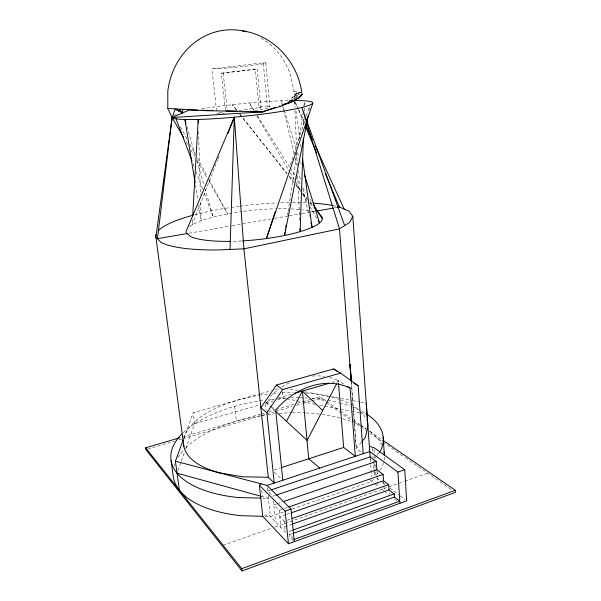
<?xml version="1.0" encoding="UTF-8"?>
<svg xmlns="http://www.w3.org/2000/svg" width="601" height="601" viewBox="0 0 601 601"><rect width="100%" height="100%" fill="white"/><g stroke="black" fill="none" stroke-linecap="round" stroke-linejoin="round"><path stroke-width="0.45" stroke-dasharray="3 2.25" d="M303.813 125.083L304.068 117.608M304.294 111.072L304.459 106.4M304.489 105.468L304.617 101.727M192.515 219.32L192.192 224.924L217.667 159.746M287.601 215.03L288.014 212.243M288.149 211.312L296.886 152.804M298.689 140.732L302.709 113.792M303.821 106.362L304.512 101.719M309.342 109.93L310.063 106.264M290.441 164.779L304.609 121.237M306.345 115.903L309.237 107.016M177.979 470.598L181.066 461.899M181.374 461.027L184.462 452.328M185.701 448.849L194.656 423.615L193.252 412.722L259.85 393.865M183.898 438.106L193.252 412.722M218.005 158.874L219.703 154.532M337.416 382.304L338.28 380.643L344.561 384.617M373.439 479.237L371.891 481.401L292.439 508.904M376.279 475.286L379.366 470.974M379.885 470.26L381.951 467.383A106.129 51.07 -6 0 0 383.791 461.786M374.881 458.18L376.489 456.024M377.03 455.303L378.638 453.146M361.426 442.171L356.295 448.579L363.192 453.702M287.887 102.846L297.029 91.893L294.505 100.502L293.987 91.405L290.771 75.711A70.512 63.706 -88.4 0 0 259.144 36.879M290.816 100.758L298.862 95.018M289.276 101.344L294.843 98.361M295.639 97.94L298.028 96.663M183.125 432.697A106.723 49.395 -6 0 1 194.656 423.615C215.969 410.783 240.175 403.196 264.786 400.131M299.403 94.267L291.981 97.94L300.245 92.524L294.971 94.357L299.651 92.314L297.6 93.44L300.132 92.389L301.056 93.448M289.427 101.501L291.876 100.292M289.276 101.246L294.242 98.94M292.154 533.748L289.509 534.695L294.054 539.45M291.823 530.458L289.179 531.404L289.735 536.888L294.28 541.659M284.724 526.769L291.793 524.267M222.851 545.325L271.412 528.219M274.942 526.979L403.857 481.574M404.743 481.258L427.702 473.175M286.001 514.659L279.788 516.815L284.16 521.315L290.358 519.136M286.887 514.351L289.547 513.427M265.304 516.387L270.375 516.544L283.612 511.962M276.43 503.961L273.771 504.87L279.112 510.302L283.522 508.777M284.401 508.476L287.924 507.259M264.357 515.763L268.324 514.396L285.28 532.208L284.16 521.315M277.324 503.661L282.65 501.843M275.506 495.337L272.854 496.223L267.633 491.017L267.235 487.298M267.633 491.017L270.285 490.138M274.221 469.922L280.412 467.924M147.658 449.082L174.568 441.164M179.053 439.849L181.75 439.053M182.644 438.79L260.684 415.832M261.578 415.569L275.033 411.61M275.934 411.339L292.078 406.592M296.563 405.269L301.942 403.692M302.844 403.429L310.92 401.047M311.814 400.784L319.89 398.41L325.276 402.152M182.464 437.002L260.601 414.081M261.495 413.819L264.185 413.03M268.662 411.715L274.935 409.874M275.829 409.612L293.754 404.353M297.337 403.301L301.815 401.986M302.716 401.723L309.883 399.62M310.777 399.357L319.74 396.728L325.892 400.98M267.017 401.333L274.094 399.274M278.518 397.99L291.801 394.136M332.007 382.469L338.28 380.643L338.506 383.43M194.656 423.615L259.624 404.864M265.927 403.046L273.132 400.972M277.632 399.673L283.033 398.11A106.723 49.395 -6 0 1 285.858 397.967M260.736 393.617L271.367 390.605M274.905 389.606L278.451 388.599M188.909 233.233L231.295 225.863M232.219 225.698L270.923 218.967M274.612 218.328L288.435 215.924M289.359 215.767L301.334 213.678M302.258 213.52L310.552 212.078M312.4 211.755L315.097 211.289M333.991 207.999L337.589 207.375M222.062 112.357L216.811 113.093A27.789 2.487 -5.8 0 0 224.744 113.273M225.36 110.028L221.393 73.232L255.245 69.138L258.963 107.188L267.347 106.016L263.238 62.835L211.935 68.897L216.608 111.253M239.183 110.426L260.932 107.376L257.22 69.145L255.245 69.138M221.393 73.232L257.22 69.145M268.437 399.725L273.913 399.124M277.564 398.718L283.033 398.11L285.775 398.636M262.472 498.146L268.414 498.297L262.479 496.666L261.675 489.349M258.963 107.188L260.932 107.376M293.987 91.405L300.132 92.389M290.148 389.102L297.397 390.447M304.647 391.784L351.75 400.499M352.652 400.664L359.901 402.001M360.803 402.174L366.234 403.181M286.685 398.816L295.82 400.582M296.729 400.754L314.992 404.278M319.559 405.157L350.608 411.152M351.517 411.332L358.82 412.737M359.736 412.917L366.129 414.149M313.985 212.085L304.023 210.019A68.394 14.86 -5.8 0 0 302.356 209.802M326.659 401.506L339.73 410.528M340.504 411.061L350.496 417.958M353.576 420.076L359.721 424.321M360.495 424.854L365.874 428.573M369.72 431.225L382.056 439.737M326.05 402.685L351.457 420.309M352.231 420.843L359.931 426.177M360.705 426.718L366.092 430.451M369.946 433.126L382.266 441.667M383.032 442.201L404.601 457.151M405.367 457.684L452.32 490.243M376.699 477.848L381.808 481.777M382.544 482.333L385.466 484.579M389.846 487.944L399.342 495.247M400.071 495.802L405.179 499.732M369.48 479.523L373.927 482.994M374.603 483.527L377.999 486.186L377.428 477.96M381.477 488.906L383.566 490.536M384.257 491.077L388.644 494.51M394.579 499.153L396.57 500.708M265.942 402.392L270.112 405.698M270.811 406.246L274.98 409.551M265.927 402.475L271.412 407.516M272.095 408.147L274.837 410.663M274.402 472.318L281.523 479.005M236.381 109.81L232.302 104.694L236.366 109.84M239.874 114.198L287.06 173.381M289.389 176.303L293.468 181.412M295.797 184.334L300.462 190.179M302.791 193.101L307.449 198.954M309.778 201.876L312.693 205.527M239.844 114.258L286.85 173.824M289.171 176.769L293.814 182.651M296.135 185.596L301.935 192.951M302.521 193.68L307.164 199.57M310.063 203.243L313.542 207.653M253.817 110.096L249.317 102.959L253.592 110.253M257.311 115.64L289.78 167.168M290.283 167.957L295.271 175.883M295.775 176.679L300.267 183.808M302.769 187.775L305.766 192.53M309.763 198.871L311.761 202.041M256.912 115.925L289.652 171.826M290.125 172.637L295.346 181.547M295.82 182.358L300.56 190.457M302.934 194.506L307.201 201.801M310.048 206.661L317.17 218.817M186.13 141.813L188 145.051M190.795 149.912L194.529 156.388M196.865 160.437L207.135 178.249M208.998 181.487L227.666 213.873L208.983 179.444M180.51 126.991L187.181 139.289M189.848 144.202L195.19 154.036M197.413 158.138L207.202 176.168M298.389 108.984L294.896 101.351L298.126 109.097M298.78 109.833L304.594 122.551M298.487 109.953L304.279 123.701M192.989 163.562L194.649 167.949M195.979 171.458L202.62 189.014M204.28 193.402L213.242 217.096L205.181 189.33M282.162 103.47L281.328 100.795L281.989 103.522M283.281 107.031L284.115 109.705M284.393 110.592L296.113 148.019M297.503 152.474L298.9 156.929M300.575 162.278L301.131 164.058M186.979 126.616L195.302 155.283M196.858 160.662L204.137 185.747M282.215 104.431L294.152 153.571M295.256 158.116L297.029 165.395M298.359 170.857L300.568 179.954M302.776 189.06L309.41 216.352M195.385 184.898L197.752 199.652M198.638 205.181L201.147 220.852L200.584 201.305M294.64 101.426L295.407 106.978M295.917 110.682L299.764 138.44M300.53 143.992L300.913 146.772M234.675 406.148L236.403 421.173M268.121 495.57L270.375 516.544M273.312 500.55L275.581 522.014M223.234 73.254L227.103 109.307M279.112 510.302L280.915 527.618M265.439 403.699L266.123 410.198M282.425 391.98L283.033 398.11M265.822 63.165L269.962 107.023M319.74 396.728L319.89 398.41M351.442 382.469L356.295 448.579L351.157 381.387M370.126 456.903L370.501 462.139L370.246 458.586M370.697 464.806L371.553 476.788M374.002 449.368L374.431 455.498M374.498 456.377L374.618 458.127M375.062 464.46L375.52 470.868M375.58 471.785L375.843 475.451M374.07 463.273L374.461 468.765M374.528 469.682L374.919 475.173M372.365 448.113L372.68 452.5M372.928 456.001L373.048 457.752M373.236 460.381L374.017 471.379M374.085 472.296L374.348 475.962M376.91 470.643L377.36 477.044M383.551 480.717L383.844 485.03M383.904 485.893L384.197 490.213M389.2 492.467L389.313 494.21M294.55 101.434L294.79 107.053M294.948 110.802L296.526 147.32M296.766 152.939L297.285 165.11M297.728 175.409L299.704 221.288M198.563 131.499L200.396 194.792M184.026 438.279A92.622 41.597 -6 0 1 258.558 395.405M259.474 395.255A92.622 41.597 -6 0 1 269.383 393.865M273.034 393.482A92.622 41.597 -6 0 1 278.488 393.024M282.124 392.799A92.622 41.597 -6 0 1 293.431 392.528M306.42 393.046A92.622 41.597 -6 0 1 338.829 399.259M340.444 399.83A92.622 41.597 -6 0 1 350.06 404.06M350.849 404.488A92.622 41.597 -6 0 1 359.233 410.295M359.931 410.934A92.622 41.597 -6 0 1 366.708 420.595M194.634 214.805A99.022 21.591 -5.8 0 1 230.243 207.57M231.152 207.428A99.022 21.591 -5.8 0 1 239.318 206.286M240.227 206.166A99.022 21.591 -5.8 0 1 277.031 202.95M280.637 202.8A99.022 21.591 -5.8 0 1 291.695 202.56M292.634 202.56A99.022 21.591 -5.8 0 1 309.177 202.913M310.154 202.965A99.022 21.591 -5.8 0 1 312.084 203.078M334.419 205.858A99.022 21.591 -5.8 0 1 336.162 206.241M241.632 240.948A68.394 14.86 -5.8 0 1 231.43 241.332M189.51 226.705A68.394 14.86 -5.8 0 1 241.76 211.567M243.555 211.327A68.394 14.86 -5.8 0 1 275.326 208.787M278.128 208.727A68.394 14.86 -5.8 0 1 288.488 208.802M291.147 208.9A68.394 14.86 -5.8 0 1 301.499 209.696M173.621 115.49A70.828 6.356 -5.8 0 1 177.595 113.972M201.62 108.871A70.828 6.356 -5.8 0 1 291.267 100.525M267.347 106.016A27.789 2.487 -5.8 0 1 253.922 110.704M263.238 62.835A28.149 1.149 -5.7 0 1 249.122 65.802A28.149 1.149 -5.7 0 1 211.935 68.897M384.4 457.166A106.129 51.07 -6 0 1 383.979 460.854M174.215 465.67A106.129 51.07 -6 0 1 174.801 463.897M177.836 457.677A106.129 51.07 -6 0 1 182.899 450.9M185.837 447.828A106.129 51.07 -6 0 1 274.507 413.834M279.074 413.42A106.129 51.07 -6 0 1 291.094 412.797M292.041 412.774A106.129 51.07 -6 0 1 305.135 412.932M306.059 412.97A106.129 51.07 -6 0 1 320.919 414.284M321.843 414.412A106.129 51.07 -6 0 1 341.706 418.439M342.593 418.687A106.129 51.07 -6 0 1 351.848 421.767M353.666 422.488A106.129 51.07 -6 0 1 359.751 425.23M360.577 425.643A106.129 51.07 -6 0 1 366.047 428.753M369.78 431.3A106.129 51.07 -6 0 1 381.763 444.95M290.599 397.809A106.723 49.395 -6 0 1 299.095 397.787M300.034 397.802A106.723 49.395 -6 0 1 303.753 397.915M304.677 397.952A106.723 49.395 -6 0 1 307.411 398.087M312.129 398.41A106.723 49.395 -6 0 1 338.671 402.625M339.573 402.858A106.723 49.395 -6 0 1 349.85 405.983M352.471 406.96A106.723 49.395 -6 0 1 367.038 414.322M270.435 396.337A67.86 54.834 -54.6 0 1 278.984 389.125M282.012 387.036A67.86 54.834 -54.6 0 1 289.84 382.544M312.445 376.076A67.86 54.834 -54.6 0 1 324.232 376.376M329.408 377.398A67.86 54.834 -54.6 0 1 338.28 380.643"/><path stroke-width="0.9" d="M230.025 249.423L234.307 117.165L187.106 229.071A68.394 14.86 -5.8 0 0 186.445 233.03L190.517 236.501A68.394 14.86 -5.8 0 0 230.529 241.347M303.362 138.162L300.147 231.588L300.027 228.778M192.673 216.518L198.217 119.404L198.322 123.122M183.883 446.498L155.914 237.14L172.126 117.526L175.161 109.089L182.426 113.026L182.869 109.585M284.964 232.67L284.551 235.457L308.253 115.43M285.242 230.814L285.52 228.958M285.798 227.103L286.076 225.24M275.115 211.883L266.438 238.544L312.836 103.147M179.391 490.281L175.402 461.177L183.267 439.819M227.854 133.677L234.307 117.165L243.908 248.852L268.279 477.284L274.259 483.046L266.882 412.707L282.62 389.583L340.527 373.123L358.143 385.699L363.192 453.702M337.815 206.639A99.022 21.591 -5.8 0 1 339.392 207.06L349.091 211.146L352.787 216.337L349.714 222.378L339.505 228.861L243.908 248.852L216.232 249.986A99.022 21.591 -5.8 0 1 161 242.338L155.914 237.14A99.022 21.591 -5.8 0 1 155.869 234.698M336.552 383.956L307.111 440.338L275.521 411.294M286.482 421.369L302.423 391.138L322.714 410.46M340.527 373.123L333.69 368.924L276.4 385.031L260.864 407.809L266.882 412.707M379.171 452.433L380.779 450.277A106.723 49.395 -6 0 0 367.038 414.322M361.997 441.465L365.416 437.19L367.887 425.929L352.787 216.337M246.079 31.695A70.512 63.706 -88.4 0 0 167.784 91.292L167.814 108.428L172.126 117.526L262.562 111.824L279.863 106.572L291.733 101.847L299.223 97.745L302.002 94.53C298.772 63.203 274.086 35.271 242.436 30.854M369.36 446.363L373.875 447.617L404.751 469.712L406.644 500.858L288.457 543.77L262.772 516.312L259.362 485.262L261.074 483.858M299.223 96.663L300.853 95.859M295.767 99.157L299.223 97.745M292.109 101.058L295.512 99.774M179.767 437.791L145.607 447.813L145.87 449.608L242.023 570.95L455.393 492.377L455.303 490.288L382.829 440.27M145.607 447.813L241.752 568.674L455.303 490.288M294.054 539.45L399.755 501.189L394.444 497.05L394.241 493.894L389.027 489.86L388.674 484.631L383.551 480.717L383.13 474.459L376.85 469.734L376.271 461.433L370.126 456.903L366.234 403.181M293.04 533.425L394.444 497.05M292.71 530.142L394.241 493.894M275.821 107.121L262.562 111.824L205.933 110.667L167.814 108.428M291.2 101.674L294.505 100.502A70.828 6.356 -5.8 0 1 270.352 113.078A70.828 6.356 -5.8 0 1 172.126 117.526L157.447 238.702L187.061 233.556M292.679 523.952L389.027 489.86M292.131 518.513L388.674 484.631M291.32 512.803L383.551 480.717M259.362 485.262L285.122 511.105L291.012 509.062L294.28 541.659M175.402 461.177L267.032 485.435L369.735 451.539L397.922 472.078L404.751 469.712M288.811 506.959L383.13 474.459M283.544 501.542L376.85 469.734M276.385 495.036L376.271 461.433M271.164 489.845L370.126 456.903M283.777 104.431L291.733 101.847M281.298 467.638L343.667 447.467L355.311 456.302L350.06 388.088L347.701 386.601M281.892 105.07L290.358 102.395M294.452 393.37L329.318 383.25M316.892 210.974L333.089 208.156M337.589 207.375L339.392 207.06L325.276 173.546M263.426 111.824L249.43 111.493M268.279 477.284L242.391 476.766L219.493 472.844A92.622 41.597 -6 0 1 183.538 443.786M197.849 110.186L189.413 109.968L172.126 117.526L183.793 137.772M201.605 110.276L212.859 110.561M225.984 110.892L237.237 111.177M260.774 498.101L238.161 497.523A106.723 49.395 -6 0 1 181.923 433.884M262.772 516.312L240.287 515.628A106.129 51.07 -6 0 1 173.388 477.329L171.082 460.697M177.055 473.205L261.578 496.418M353.486 382.822L358.143 385.699M333.69 368.924L337.484 371.636M276.4 385.031L282.62 389.583M319.74 468.036L308.711 458.773L302.416 391.056M267.032 485.435L291.012 509.062M315.022 208.449L320.265 215.023A68.394 14.86 -5.8 0 1 242.579 240.888M182.426 113.026L179.631 109.39L178.79 111.05L176.416 109.202M279.352 105.874L279.863 106.572M313.256 204.423L322.249 218.689M318.117 220.432L319.544 222.866L304.482 174.748M305.759 125.098L312.355 139.522M315.074 145.457L344.178 209.08M305.729 127.142L316.584 152.924M176.063 118.795L191.997 160.925M344.673 225.578L301.897 107.481L339.505 228.861L351.157 381.387M185.942 123.032L184.898 119.449L195.092 183.057M310.957 222.723L312.069 227.276L302.581 158.799M241.752 568.674L242.023 570.95M282.823 480.222L275.679 410.1A69.491 55.63 -54.8 0 1 350.06 388.088M285.122 511.105L288.457 543.77M338.506 383.43L343.667 447.467M383.16 436.904L384.279 453.575M397.922 472.078L399.89 503.307M158.206 230.792A99.022 21.591 -5.8 0 1 192.771 215.301M313.046 203.138A99.022 21.591 -5.8 0 1 333.525 205.67M384.031 451.817A106.129 51.07 -6 0 1 384.407 455.355M302.002 94.53L300.432 95.454L302.002 94.53M350.052 364.326L351.367 381.537L350.052 364.326"/></g></svg>
